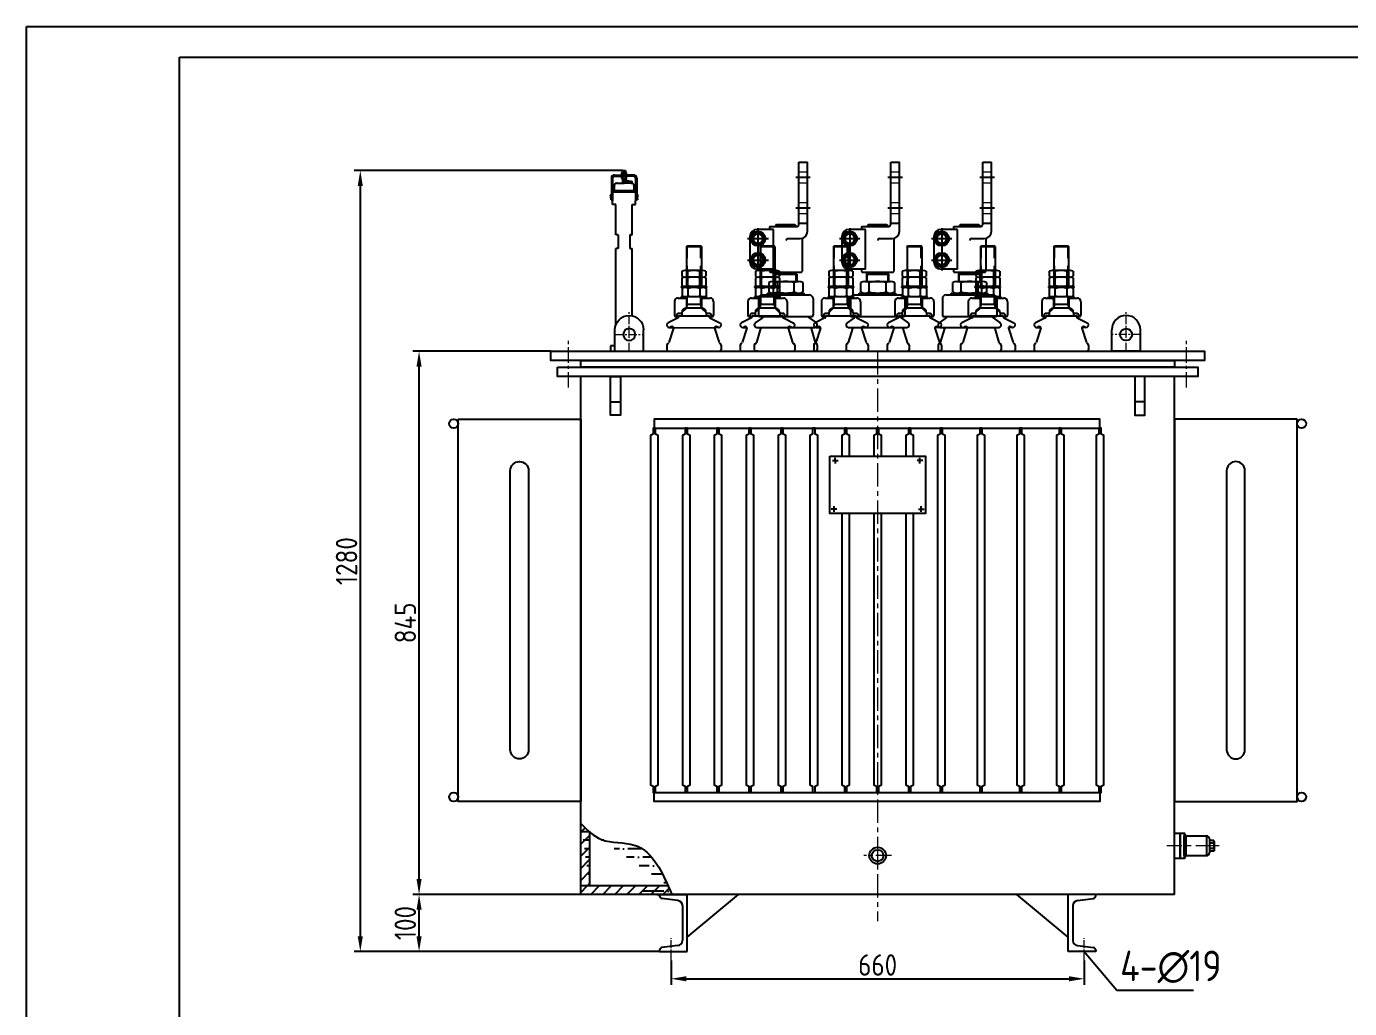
# Model space of a CAD drawing. Header units: millimetres. Extents: x 14511 to 18711, y -172 to 2798.
# Drawn here: x 14511 to 16672, y 1195 to 2798 of the extents above; entities that cross this region are included whole.
import ezdxf

# ---------------------------------------------------------------- set-up
doc = ezdxf.new("R2010")
doc.units = ezdxf.units.MM
for name, pattern in [('ACAD_ISO02W100', [15, 12, -3]), ('CENTER2', [1.125, 0.75, -0.125, 0.125, -0.125]), ('CENTERX2', [101.6, 63.5, -12.7, 12.7, -12.7]), ('DASHDOT', [25.4, 12.7, -6.35, 0, -6.35]), ('HIDDEN', [9.525, 6.35, -3.175])]:
    doc.linetypes.add(name, pattern=pattern)
doc.layers.get('0').update_dxf_attribs({"color": 1, "linetype": 'DASHDOT'})
for name, color, linetype in [('1', 4, 'Continuous'), ('2', 3, 'Continuous'), ('3', 6, 'HIDDEN'), ('中心线', 1, 'CENTER2'), ('细线', 1, 'Continuous')]:
    doc.layers.add(name, color=color, linetype=linetype)
for name, color, linetype, lineweight in [('点画线1', 4, 'CENTERX2', 20), ('粗实线', 7, 'Continuous', 25), ('细实线', 3, 'Continuous', 35), ('虚线', 5, 'ACAD_ISO02W100', 18)]:
    doc.layers.add(name, color=color, linetype=linetype, lineweight=lineweight)
doc.styles.get("Standard").update_dxf_attribs({"font": 'gbenor.shx', "bigfont": 'gbcbig.shx'})
doc.dimstyles.new('1-2', dxfattribs={"dimscale": 2, "dimtxt": 3.5, "dimasz": 2, "dimexe": 1, "dimexo": 0, "dimgap": 1, "dimtad": 1, "dimtoh": 1, "dimdec": 1, "dimdsep": 46, "dimtxsty": 'Standard', "dimcen": 0, "dimclrd": 256, "dimclre": 256, "dimclrt": 3, "dimadec": 1, "dimazin": 0, "dimtfac": 1, "dimtdec": 1, "dimtmove": 0, "dimatfit": 3, "dimfxl": 1, "dimtzin": 0, "dimarcsym": 0})
pattern_1 = [(45, (35147.195, 59378.356), (-9.8109298, 9.8109298), [])]

# ---------------------------------------------------------------- blocks, each defined once
blk = doc.blocks.new('887')
at = {"layer": '1'}
for p, q in [((-19720.7, -55935.3), (-15820.7, -55935.3)), ((-19720.7, -58805.3), (-19720.7, -55935.3))]:
    blk.add_line(p, q, dxfattribs=at)
at = {"layer": '2'}
for p, q in [((-19970.7, -58855.3), (-19970.7, -55885.3)), ((-19970.7, -55885.3), (-15770.7, -55885.3))]:
    blk.add_line(p, q, dxfattribs=at)
blk = doc.blocks.new('A$C750122E4')
at = {"layer": '1'}
for p, q in [((0, 0), (0, 32.1)), ((42.9, 0), (42.9, 32.1)), ((42.9, 0), (0, 0))]:
    blk.add_line(p, q, dxfattribs=at)
blk.add_circle((21.4, 25), 8.93, dxfattribs=at)
blk.add_arc((21.4, 32.1), 21.4, 0, 180, dxfattribs=at)
at = {"layer": '点画线1', "color": 1, "ltscale": 0.2}
for p, q in [((21.4, 0), (21.4, 60.4)), ((42.9, 25), (0, 25))]:
    blk.add_line(p, q, dxfattribs=at)
blk = doc.blocks.new('*D2408')
at = {"layer": '2', "lineweight": -2}
for p, q in [((15563.5, 1273.3), (15563.5, 1233.5)), ((16238.5, 1273.3), (16238.5, 1233.5)), ((15588.5, 1243.5), (16213.5, 1243.5))]:
    blk.add_line(p, q, dxfattribs=at)
at = {"layer": '2', "linetype": 'ByBlock'}
for points in [[(15588.5, 1247.7), (15588.5, 1239.3), (15563.5, 1243.5)], [(16213.5, 1239.3), (16213.5, 1247.7), (16238.5, 1243.5)]]:
    blk.add_solid(points, dxfattribs=at)
at = {"layer": 'Defpoints', "color": 0, "linetype": 'ByBlock'}
for p in [(15563.5, 1273.3), (16238.5, 1273.3), (16238.5, 1243.5)]:
    blk.add_point(p, dxfattribs=at)
at = {"layer": '2', "color": 3, "linetype": 'ByBlock', "insert": (15901, 1266), "char_height": 35, "attachment_point": 5}
blk.add_mtext('{{\\C2;660}}', dxfattribs=at)
blk = doc.blocks.new('*D2411')
at = {"layer": '2', "lineweight": -2}
for p, q in [((15416, 1381.2), (15141.9, 1381.2)), ((15151.9, 1312.8), (15151.9, 1356.2)), ((15544.8, 1287.8), (15141.9, 1287.8))]:
    blk.add_line(p, q, dxfattribs=at)
at = {"layer": '2', "linetype": 'ByBlock'}
for points in [[(15156, 1356.2), (15147.7, 1356.2), (15151.9, 1381.2)], [(15147.7, 1312.8), (15156, 1312.8), (15151.9, 1287.8)]]:
    blk.add_solid(points, dxfattribs=at)
at = {"layer": 'Defpoints', "color": 0, "linetype": 'ByBlock'}
for p in [(15151.9, 1381.2), (15416, 1381.2), (15544.8, 1287.8)]:
    blk.add_point(p, dxfattribs=at)
at = {"layer": '2', "color": 3, "linetype": 'ByBlock', "insert": (15129.4, 1334.5), "char_height": 35, "attachment_point": 5, "rotation": 90}
blk.add_mtext('{\\C2;100}', dxfattribs=at)
blk = doc.blocks.new('*D2412')
at = {"layer": '2', "lineweight": -2}
for p, q in [((15367, 2267.8), (15141.9, 2267.8)), ((15151.9, 1406.2), (15151.9, 2242.8)), ((15416, 1381.2), (15141.9, 1381.2))]:
    blk.add_line(p, q, dxfattribs=at)
at = {"layer": '2', "linetype": 'ByBlock'}
for points in [[(15156, 2242.8), (15147.7, 2242.8), (15151.9, 2267.8)], [(15147.7, 1406.2), (15156, 1406.2), (15151.9, 1381.2)]]:
    blk.add_solid(points, dxfattribs=at)
at = {"layer": 'Defpoints', "color": 0, "linetype": 'ByBlock'}
for p in [(15151.9, 2267.8), (15367, 2267.8), (15416, 1381.2)]:
    blk.add_point(p, dxfattribs=at)
at = {"layer": '2', "color": 3, "linetype": 'ByBlock', "insert": (15129.4, 1824.5), "char_height": 35, "attachment_point": 5, "rotation": 90}
blk.add_mtext('{\\C2;845}', dxfattribs=at)
blk = doc.blocks.new('*D2413')
at = {"layer": '2', "lineweight": -2}
for p, q in [((15484.4, 2562.8), (15045.9, 2562.8)), ((15055.9, 2537.8), (15055.9, 1312.8)), ((15544.8, 1287.8), (15045.9, 1287.8))]:
    blk.add_line(p, q, dxfattribs=at)
at = {"layer": '2', "linetype": 'ByBlock'}
for points in [[(15060, 2537.8), (15051.7, 2537.8), (15055.9, 2562.8)], [(15051.7, 1312.8), (15060, 1312.8), (15055.9, 1287.8)]]:
    blk.add_solid(points, dxfattribs=at)
at = {"layer": 'Defpoints', "color": 0, "linetype": 'ByBlock'}
for p in [(15484.4, 2562.8), (15055.9, 1287.8), (15544.8, 1287.8)]:
    blk.add_point(p, dxfattribs=at)
at = {"layer": '2', "color": 3, "linetype": 'ByBlock', "insert": (15033.4, 1925.3), "char_height": 35, "attachment_point": 5, "rotation": 90}
blk.add_mtext('{\\C2;1280}', dxfattribs=at)
blk = doc.blocks.new('A$C43780781')
at = {"layer": '细线', "color": 4, "linetype": 'ByBlock', "lineweight": -3, "ltscale": 0.5}
for p, q in [((18.4, 36.8), (15.6, 41.4)), ((15.6, 4.6), (15.6, 36.8)), ((18.4, 36.8), (18.4, 4.6)), ((18.4, 36.8), (52.4, 36.8)), ((52.4, 36.8), (52.4, 4.6)), ((52.4, 36.8), (52.4, 36.8)), ((57, 32.2), (57, 9.2)), ((57, 29.2), (57, 12.1)), ((64.2, 29.2), (57, 29.2)), ((64.2, 25), (57, 25)), ((65, 27.8), (64.2, 29.2)), ((65, 27.8), (65, 13.6)), ((18.4, 4.6), (15.6, 0)), ((18.4, 4.6), (52.4, 4.6)), ((52.4, 4.6), (52.4, 4.6)), ((64.2, 16.4), (57, 16.4)), ((64.2, 12.1), (57, 12.1)), ((65, 13.6), (64.2, 12.1))]:
    blk.add_line(p, q, dxfattribs=at)
for points in [[(0, 41.4), (9.2, 41.4), (9.2, 0), (0, 0)], [(9.2, 41.4), (15.6, 41.4), (15.6, 0), (9.2, 0)]]:
    blk.add_lwpolyline(points, close=True, dxfattribs=at)
for centre, radius, start, end in [((52.4, 32.2), 4.6, 0, 90), ((62.1, 27), 2.9, 315.2396, 31.2667), ((53.7, 20.7), 11.3, 337.7807, 22.2193), ((52.4, 9.2), 4.6, 270, 0), ((62.1, 14.4), 2.9, 328.7333, 44.7604)]:
    blk.add_arc(centre, radius, start, end, dxfattribs=at)
blk = doc.blocks.new('800z')
at = {"layer": '细实线'}
h = blk.add_hatch(dxfattribs=at)
h.set_pattern_fill('ANSI31', color=256, scale=0.5, angle=90)
h.set_pattern_definition([(135, (-21533.9647, -10616.9166), (-1.122532015, -1.122532015), [])])
h.paths.add_polyline_path([(11050.6, -344.8), (11050.6, -346.8), (11059.1, -346.8), (11059.1, -344.8)])
h.paths.add_polyline_path([(11084.1, -344.8), (11084.1, -346.8), (11092.6, -346.8), (11092.6, -344.8)])
at = {"layer": '3', "ltscale": 4}
for p, q in [((11060.6, -319.8), (11060.6, -261.8)), ((11082.6, -319.8), (11082.6, -261.8)), ((11060.6, -356.8), (11060.6, -344.8)), ((11082.6, -356.8), (11082.6, -344.8)), ((11059.6, -363.3), (11059.1, -363.3)), ((11059.6, -356.8), (11083.6, -356.8)), ((11084.1, -363.3), (11083.6, -363.3))]:
    blk.add_line(p, q, dxfattribs=at)
for centre, start, end in [((11047.6, -356.8), 337.3801, 0), ((11095.6, -356.8), 180, 202.6199)]:
    blk.add_arc(centre, 13, start, end, dxfattribs=at)
at = {"layer": '粗实线'}
for p, q in [((11059.6, -262.8), (11060.6, -261.8)), ((11059.6, -262.8), (11059.6, -319.8)), ((11059.6, -262.8), (11083.6, -262.8)), ((11060.6, -261.8), (11082.6, -261.8)), ((11083.6, -262.8), (11082.6, -261.8)), ((11083.6, -262.8), (11083.6, -319.8)), ((11086.2, -301.9), (11056.8, -301.9)), ((11051.9, -303.2), (11051.9, -311.4)), ((11051.9, -314.1), (11051.9, -326.4)), ((11086.2, -312.8), (11056.8, -312.8)), ((11059.6, -319.8), (11059.6, -329.8)), ((11061.7, -311.4), (11061.7, -303.2)), ((11061.7, -326.4), (11061.7, -314.1)), ((11081.3, -311.4), (11081.3, -303.2)), ((11081.3, -326.4), (11081.3, -314.1)), ((11083.6, -319.8), (11083.6, -329.8)), ((11091.1, -303.2), (11091.1, -311.4)), ((11091.1, -314.1), (11091.1, -326.4)), ((11092.5, -327.8), (11050.5, -327.8)), ((11092.5, -327.8), (11050.5, -327.8)), ((11092.6, -344.8), (11050.6, -344.8)), ((11050.6, -346.8), (11050.6, -344.8)), ((11052, -331.1), (11052, -343.4)), ((11086.3, -329.8), (11056.9, -329.8)), ((11059.1, -346.8), (11059.1, -344.8)), ((11061.8, -343.4), (11061.8, -331.1)), ((11081.4, -343.4), (11081.4, -331.1)), ((11084.1, -346.8), (11084.1, -344.8)), ((11091.2, -331.1), (11091.2, -343.4)), ((11092.5, -329.8), (11092.5, -327.8)), ((11092.6, -346.8), (11092.6, -344.8)), ((11045.6, -346.8), (11059.6, -346.8)), ((11059.1, -363.3), (11050.6, -371.8)), ((11059.1, -348.8), (11059.1, -363.3)), ((11083.6, -346.8), (11097.6, -346.8)), ((11084.1, -348.8), (11084.1, -363.3)), ((11084.1, -363.3), (11092.6, -371.8)), ((11045.5, -379.3), (11029.3, -387.2)), ((11041.6, -376.8), (11046.6, -376.8)), ((11043.6, -373.8), (11043.6, -374.8)), ((11045.6, -371.8), (11051.6, -371.8)), ((11046.6, -376.8), (11046.6, -377.5)), ((11047.6, -375.8), (11095.6, -375.8)), ((11051.6, -371.1), (11051.6, -377.1)), ((11083.6, -375.8), (11095.6, -375.8)), ((11091.6, -371.1), (11091.6, -377.1)), ((11091.6, -371.8), (11097.6, -371.8)), ((11096.6, -376.8), (11096.6, -377.5)), ((11096.6, -376.8), (11101.6, -376.8)), ((11097.7, -379.3), (11113.8, -387.2)), ((11099.6, -373.8), (11099.6, -374.8)), ((11038, -395.9), (11030.5, -419.7)), ((11031.1, -394.8), (11037.9, -394.8)), ((11105.2, -395.9), (11112.7, -419.7)), ((11112.1, -394.8), (11105.3, -394.8)), ((11027.1, -423.8), (11027.1, -431.3)), ((11116.1, -423.8), (11116.1, -431.3)), ((11029.6, -433.8), (11113.6, -433.8))]:
    blk.add_line(p, q, dxfattribs=at)
at = {"layer": '粗实线', "ltscale": 0.25}
for p, q in [((11039.6, -352.8), (11039.6, -374.8)), ((11103.6, -352.8), (11103.6, -374.8))]:
    blk.add_line(p, q, dxfattribs=at)
at = {"layer": '粗实线'}
for centre, radius, start, end in [((11056.8, -311.7), 9.81, 60, 120), ((11071.5, -339.2), 37.3, 74.7385, 105.2615), ((11086.2, -311.7), 9.81, 60, 120), ((11056.8, -302.9), 9.81, 240, 300), ((11056.8, -322.6), 9.81, 60, 120), ((11071.5, -275.5), 37.3, 254.7385, 285.2615), ((11071.5, -350), 37.3, 74.7385, 105.2615), ((11086.2, -302.9), 9.81, 240, 300), ((11086.2, -322.6), 9.81, 60, 120), ((11056.8, -317.9), 9.81, 240, 300), ((11056.9, -339.6), 9.81, 60, 120), ((11056.9, -334.9), 9.81, 240, 300), ((11071.5, -290.5), 37.3, 254.7385, 285.2615), ((11071.6, -367), 37.3, 74.7385, 105.2615), ((11071.6, -307.5), 37.3, 254.7385, 285.2615), ((11086.2, -317.9), 9.81, 240, 300), ((11086.3, -339.6), 9.81, 60, 120), ((11086.3, -334.9), 9.81, 240, 300), ((11045.6, -352.8), 6, 90, 180), ((11059.6, -371.1), 8, 90, 180), ((11057.1, -348.8), 2, 0, 90), ((11083.6, -371.1), 8, 0, 90), ((11086.1, -348.8), 2, 90, 180), ((11097.6, -352.8), 6, 0, 90), ((11031.1, -390.8), 4, 115.9725, 304.0558), ((11041.6, -374.8), 2, 180, 0), ((11044.6, -377.5), 2, 295.9725, 0), ((11047.6, -376.8), 1, 90, 180), ((11095.6, -376.8), 1, 0, 90), ((11098.6, -377.5), 2, 180, 244.0275), ((11097.6, -373.8), 2, 0, 90), ((11101.6, -374.8), 2, 180, 0), ((11112.1, -390.8), 4, 235.9442, 64.0275), ((11035.3, -397), 3.5, 49.4584, 124.0558), ((11036.6, -395.5), 1.5, 342.5, 49.4584), ((11106.6, -395.5), 1.5, 130.5416, 197.5), ((11107.9, -397), 3.5, 55.9442, 130.5416), ((11029.6, -423.8), 2.5, 107.0526, 180), ((11029.6, -431.3), 2.5, 180, 270), ((11028.1, -419), 2.5, 287.0526, 342.5), ((11115.1, -419), 2.5, 197.5, 252.9474), ((11113.6, -431.3), 2.5, 270, 0), ((11113.6, -423.8), 2.5, 0, 72.9474)]:
    blk.add_arc(centre, radius, start, end, dxfattribs=at)
at = {"layer": '粗实线', "ltscale": 0.25}
blk.add_arc((11045.6, -373.8), 2, 90, 180, dxfattribs=at)
at = {"layer": '细实线'}
for p, q in [((11060.6, -329.8), (11060.6, -319.8)), ((11082.6, -329.8), (11082.6, -319.8))]:
    blk.add_line(p, q, dxfattribs=at)
at = {"layer": '细线', "color": 4, "linetype": 'ByBlock', "lineweight": -3}
for p, q in [((11050.5, -327.8), (11050.5, -329.8)), ((11092.5, -329.8), (11050.5, -329.8)), ((11059.6, -363.1), (11084.1, -363.1))]:
    blk.add_line(p, q, dxfattribs=at)
blk = doc.blocks.new('1600c')
at = {"layer": '中心线'}
for p, q in [((13537.5, -288.8), (13561.5, -288.8)), ((13537.5, -338.8), (13561.5, -338.8)), ((13458.5, -388.8), (13492.5, -388.8)), ((13475.5, -371.8), (13475.5, -440.8)), ((13458.5, -423.8), (13492.5, -423.8))]:
    blk.add_line(p, q, dxfattribs=at)
at = {"layer": '粗实线'}
for p, q in [((13542.5, -365.8), (13542.5, -263.8)), ((13542.5, -263.8), (13556.5, -263.8)), ((13556.5, -376.8), (13556.5, -263.8)), ((13506, -365.8), (13504.5, -367.3)), ((13504.5, -368.8), (13504.5, -367.3)), ((13504.5, -367.3), (13537.5, -367.3)), ((13506, -365.8), (13536, -365.8)), ((13536, -365.8), (13537.5, -367.3)), ((13537.5, -368.8), (13537.5, -367.3)), ((13542.5, -363.8), (13556.5, -363.8)), ((13462.5, -385.8), (13462.5, -426.8)), ((13501.1, -373.8), (13474.5, -373.8)), ((13494.5, -369.8), (13495.5, -368.8)), ((13494.5, -369.8), (13494.5, -373.8)), ((13495.5, -368.8), (13539.5, -368.8)), ((13501.1, -438.8), (13501.1, -373.8)), ((13524, -388.8), (13544.5, -388.8)), ((13547.5, -390.5), (13547.5, -442.8)), ((13501.1, -438.8), (13474.5, -438.8)), ((13494.5, -438.8), (13494.5, -442.8)), ((13494.5, -442.8), (13495.5, -443.8)), ((13495.5, -443.8), (13546.5, -443.8)), ((13503, -446.8), (13504, -445.8)), ((13503, -446.8), (13539, -446.8)), ((13503, -446.8), (13503, -458.8)), ((13504, -445.8), (13538, -445.8)), ((13504, -458.8), (13504, -445.8)), ((13504.5, -445.8), (13504.5, -443.8)), ((13537.5, -445.8), (13537.5, -443.8)), ((13538, -458.8), (13538, -445.8)), ((13539, -446.8), (13538, -445.8)), ((13539, -446.8), (13539, -458.8)), ((13546.5, -443.8), (13547.5, -442.8)), ((13493.3, -460.6), (13493.3, -475.9)), ((13500.3, -458.8), (13541.8, -458.8)), ((13507.2, -475.9), (13507.2, -460.6)), ((13534.9, -475.9), (13534.9, -460.6)), ((13548.8, -460.6), (13548.8, -475.9)), ((13482.5, -480.8), (13545.9, -480.8)), ((13491, -480.8), (13491, -477.8)), ((13491, -477.8), (13551, -477.8)), ((13502, -480.8), (13502, -477.8)), ((13539, -480.8), (13559.5, -480.8)), ((13540, -480.8), (13540, -477.8)), ((13551, -480.8), (13551, -477.8)), ((13482.7, -518.4), (13471.2, -526.5)), ((13478.5, -515.8), (13478.5, -515.8)), ((13478.5, -515.8), (13563.5, -515.8)), ((13483.5, -515.8), (13483.5, -516.7)), ((13558.5, -515.8), (13558.5, -516.7)), ((13558.5, -515.8), (13563.5, -515.8)), ((13559.4, -518.4), (13570.9, -526.5)), ((13479.9, -535.6), (13473.1, -558.7)), ((13473.5, -533.8), (13479.8, -533.8)), ((13474.4, -533.8), (13568.5, -533.8)), ((13562.2, -535.6), (13569, -558.7)), ((13469.5, -562.8), (13469.5, -570.3)), ((13475.5, -572.8), (13472, -572.8)), ((13472, -572.8), (13570, -572.8)), ((13566.5, -572.8), (13570, -572.8)), ((13572.5, -562.8), (13572.5, -570.3))]:
    blk.add_line(p, q, dxfattribs=at)
at = {"layer": '粗实线', "ltscale": 0.25}
for p, q in [((13476.5, -486.8), (13476.5, -513.8)), ((13565.5, -486.8), (13565.5, -513.8))]:
    blk.add_line(p, q, dxfattribs=at)
at = {"layer": '粗实线'}
for points in [[(13485.9, -388.8), (13480.7, -379.8), (13470.4, -379.8), (13465.2, -388.8), (13470.4, -397.8), (13480.7, -397.8)], [(13485.9, -423.8), (13480.7, -414.8), (13470.4, -414.8), (13465.2, -423.8), (13470.4, -432.8), (13480.7, -432.8)]]:
    blk.add_lwpolyline(points, close=True, dxfattribs=at)
for centre, radius in [((13475.5, -388.8), 12), ((13475.5, -388.8), 8), ((13475.5, -423.8), 12), ((13475.5, -423.8), 8)]:
    blk.add_circle(centre, radius, dxfattribs=at)
for centre, radius, start, end in [((13539.5, -365.8), 3, 270, 0), ((13474.5, -385.8), 12, 90, 180), ((13524, -391.8), 3, 90, 180), ((13544.5, -376.8), 12, 270, 0), ((13550.5, -390.5), 3, 113.5782, 180), ((13474.5, -426.8), 12, 180, 270), ((13500.3, -472.6), 13.9, 60, 120), ((13521, -511.4), 52.6, 74.7385, 105.2615), ((13541.8, -472.6), 13.9, 60, 120), ((13482.5, -486.8), 6, 90, 180), ((13500.3, -463.9), 13.9, 240, 300), ((13521, -425.1), 52.6, 254.7385, 285.2615), ((13541.8, -463.9), 13.9, 240, 300), ((13559.5, -486.8), 6, 0, 90), ((13478.5, -513.8), 2, 180, 270), ((13481.5, -516.7), 2, 305.3572, 0), ((13560.5, -516.7), 2, 180, 234.6428), ((13563.5, -513.8), 2, 270, 0), ((13473.5, -529.8), 4, 125.3572, 270), ((13477.5, -534.9), 2.5, 343.5, 26.7046), ((13564.5, -534.9), 2.5, 153.2954, 196.5), ((13568.5, -529.8), 4, 270, 54.6428), ((13472, -562.8), 2.5, 105.4224, 180), ((13470.7, -557.9), 2.5, 285.4224, 343.5), ((13571.4, -557.9), 2.5, 196.5, 254.5776), ((13570, -562.8), 2.5, 0, 74.5776), ((13472, -570.3), 2.5, 180, 270), ((13570, -570.3), 2.5, 270, 0)]:
    blk.add_arc(centre, radius, start, end, dxfattribs=at)
at = {"layer": '虚线'}
for p, q in [((13542.5, -279.8), (13556.5, -279.8)), ((13542.5, -297.8), (13556.5, -297.8)), ((13542.5, -329.8), (13556.5, -329.8)), ((13542.5, -347.8), (13556.5, -347.8))]:
    blk.add_line(p, q, dxfattribs=at)

msp = doc.modelspace()

# ---------------------------------------------------------------- hatches: boundary and pattern name
at = {"layer": '细线', "linetype": 'ByBlock', "lineweight": -3, "ltscale": 0.5}
h = msp.add_hatch(dxfattribs=at)
h.set_pattern_fill('ANSI31', color=3, scale=4.37, style=0)
h.set_pattern_definition(pattern_1)
edge = h.paths.add_edge_path()
edge.add_spline(control_points=[(15430.53, 1483.02), (15428.38, 1484.85), (15426.28, 1486.78), (15424.2, 1488.76)], knot_values=[10.1815393, 10.1815393, 10.1815393, 10.1815393, 17.8384274, 17.8384274, 17.8384274, 17.8384274], degree=3, periodic=0)
edge.add_spline(control_points=[(15424.2, 1488.76), (15421.44, 1491.39), (15418.72, 1494.12), (15416, 1496.85)], knot_values=[0, 0, 0, 0, 10.1815393, 10.1815393, 10.1815393, 10.1815393], degree=3, periodic=0)
edge.add_line((15416, 1496.85), (15416, 1395.74))
edge.add_line((15416, 1395.74), (15430.53, 1395.74))
edge.add_line((15430.53, 1395.74), (15430.53, 1483.02))
h = msp.add_hatch(dxfattribs=at)
h.set_pattern_fill('ANSI36', color=1, scale=4.37, angle=135, style=0)
h.set_pattern_definition([(180, (39468.555, 59424.455), (-24.2808125, -13.87475), [34.686875, -6.937375, 0, -6.937375])])
edge = h.paths.add_edge_path()
edge.add_spline(control_points=[(15416, 1496.85), (15426.37, 1486.44), (15450.06, 1462.63), (15525.58, 1471.43), (15549.4, 1416.76), (15564.88, 1381.21)], knot_values=[0, 0, 0, 0, 42.4257238, 96.9733153, 198.3442509, 198.3442509, 198.3442509, 198.3442509], degree=3, periodic=0)
edge.add_line((15416, 1395.74), (15558.48, 1395.74))
edge.add_line((15430.53, 1483.02), (15430.53, 1395.74))
h = msp.add_hatch(dxfattribs=at)
h.set_pattern_fill('ANSI31', color=3, scale=4.37, style=0)
h.set_pattern_definition(pattern_1)
edge = h.paths.add_edge_path()
edge.add_line((15416, 1395.74), (15558.48, 1395.74))
edge.add_line((15416, 1381.21), (15416, 1395.74))
edge.add_line((16385.96, 1381.21), (15416, 1381.21))
edge.add_spline(control_points=[(15558.48, 1395.74), (15560.64, 1390.95), (15562.76, 1386.08), (15564.88, 1381.21)], knot_values=[168.8492039, 168.8492039, 168.8492039, 168.8492039, 181.5508017, 181.5508017, 181.5508017, 181.5508017], degree=3, periodic=0)

# ---------------------------------------------------------------- linework, layer by layer
at = {"color": 1, "ltscale": 2}
for p, q in [((15483.96, 2546.62), (15489.59, 2546.62)), ((15486.73, 2543.85), (15486.73, 2549.48))]:
    msp.add_line(p, q, dxfattribs=at)
for p, q in [((15827.2, 2089.38), (15836.54, 2089.5)), ((15831.93, 2084.77), (15831.81, 2094.11)), ((15974.76, 2089.38), (15965.42, 2089.5)), ((15970.03, 2084.77), (15970.15, 2094.11)), ((15834.43, 2010.25), (15825.08, 2010.25)), ((15829.76, 2005.58), (15829.76, 2014.92)), ((15967.53, 2010.25), (15976.88, 2010.25)), ((15972.2, 2005.58), (15972.2, 2014.92))]:
    msp.add_line(p, q)
at = {"layer": '1'}
for p, q in [((15466.05, 2550.38), (15466.05, 2517.99)), ((15467.93, 2550.85), (15467.93, 2523.15)), ((15470.74, 2553.67), (15484.42, 2553.67)), ((15471.21, 2555.54), (15486.77, 2555.54)), ((15482.39, 2559.5), (15490.81, 2559.5)), ((15490.81, 2559.5), (15482.39, 2559.5)), ((15482.39, 2559.5), (15482.39, 2556.41)), ((15482.39, 2556.41), (15490.81, 2556.41)), ((15482.39, 2553.19), (15482.39, 2550.1)), ((15490.81, 2553.19), (15482.39, 2553.19)), ((15482.93, 2556.41), (15482.93, 2555.54)), ((15484.35, 2559.5), (15484.35, 2556.41)), ((15484.35, 2553.19), (15484.35, 2550.1)), ((15484.42, 2562.82), (15489.12, 2562.82)), ((15484.42, 2562.82), (15484.42, 2559.5)), ((15484.42, 2555.54), (15484.42, 2553.19)), ((15486.12, 2556.41), (15486.78, 2555.54)), ((15486.77, 2556.41), (15487.43, 2555.54)), ((15503.45, 2555.54), (15486.77, 2555.54)), ((15489.12, 2562.82), (15489.12, 2559.5)), ((15489.12, 2555.54), (15489.12, 2553.19)), ((15502.8, 2553.67), (15489.12, 2553.67)), ((15489.19, 2559.5), (15489.19, 2556.41)), ((15489.19, 2553.19), (15489.19, 2550.1)), ((15490.47, 2556.41), (15490.47, 2555.54)), ((15490.81, 2556.41), (15490.81, 2559.5)), ((15490.81, 2550.1), (15490.81, 2553.19)), ((15505.62, 2550.85), (15505.62, 2523.15)), ((15507.49, 2550.38), (15507.49, 2517.99)), ((15467.93, 2530.2), (15505.62, 2530.2)), ((15469.34, 2531.13), (15469.34, 2530.2)), ((15470.74, 2538.64), (15470.74, 2532.54)), ((15474.5, 2542.4), (15486.77, 2542.4)), ((15482.39, 2550.1), (15490.81, 2550.1)), ((15483.96, 2550), (15483.96, 2542.4)), ((15483.96, 2550), (15489.59, 2550)), ((15499.04, 2542.4), (15486.77, 2542.4)), ((15489.59, 2550), (15489.59, 2544.34)), ((15489.59, 2547.13), (15498.79, 2545.18)), ((15489.59, 2544.34), (15489.59, 2542.4)), ((15489.59, 2544.34), (15498.41, 2542.44)), ((15502.8, 2538.64), (15502.8, 2532.54)), ((15504.21, 2531.13), (15504.21, 2530.2)), ((15464.02, 2521.05), (15464.99, 2521.05)), ((15464.99, 2520.48), (15464.03, 2520.48)), ((15464.99, 2521.05), (15464.99, 2520.48)), ((15465.11, 2517.05), (15465.11, 2515.17)), ((15467.93, 2528.32), (15505.62, 2528.32)), ((15467.93, 2526.44), (15467.93, 2517.99)), ((15467.93, 2518.46), (15467.93, 2517.99)), ((15467.93, 2517.99), (15467.93, 2513.3)), ((15467.93, 2507.66), (15467.93, 2513.3)), ((15473.56, 2507.66), (15467.93, 2507.66)), ((15473.56, 2457.9), (15473.56, 2507.66)), ((15499.98, 2478.02), (15499.98, 2507.66)), ((15499.98, 2507.66), (15505.62, 2507.66)), ((15505.62, 2526.44), (15505.62, 2517.99)), ((15505.62, 2518.46), (15505.62, 2517.99)), ((15505.62, 2517.99), (15505.62, 2513.3)), ((15505.62, 2507.66), (15505.62, 2513.3)), ((15508.43, 2517.05), (15508.43, 2515.17)), ((15509.52, 2521.05), (15508.55, 2521.05)), ((15508.55, 2521.05), (15508.55, 2520.48)), ((15508.55, 2520.48), (15509.52, 2520.48)), ((15499.98, 2457.9), (15499.98, 2478.02)), ((15477.32, 2457.9), (15473.56, 2457.9)), ((15477.32, 2457.9), (15473.56, 2457.9)), ((15477.32, 2457.9), (15477.32, 2435.37)), ((15496.23, 2457.9), (15496.23, 2435.37)), ((15496.23, 2457.9), (15499.98, 2457.9)), ((15499.98, 2457.9), (15496.23, 2457.9)), ((15473.56, 2312.1), (15473.56, 2435.37)), ((15477.32, 2435.37), (15473.56, 2435.37)), ((15496.23, 2435.37), (15499.98, 2435.37)), ((15499.98, 2419.6), (15499.98, 2435.37)), ((15499.98, 2325.85), (15499.98, 2419.6)), ((15464.64, 2276.58), (15464.64, 2267.84)), ((15471.7, 2276.58), (15464.64, 2276.58)), ((15471.7, 2267.84), (15518.51, 2267.84)), ((15540.13, 1381.21), (15589.63, 1381.21)), ((15544.8, 1378.83), (15544.8, 1381.21)), ((15574.43, 1371.35), (15548.58, 1374.65)), ((15582, 1362.98), (15582, 1306.04)), ((15589.63, 1287.81), (15589.63, 1381.21)), ((15589.63, 1311.41), (15673.7, 1381.21)), ((16212.33, 1311.41), (16128.26, 1381.21)), ((16212.33, 1287.81), (16212.33, 1381.21)), ((16261.83, 1381.21), (16212.33, 1381.21)), ((16219.96, 1362.98), (16219.96, 1306.04)), ((16227.53, 1371.35), (16253.38, 1374.65)), ((16257.16, 1378.83), (16257.16, 1381.21)), ((15574.43, 1297.67), (15548.58, 1294.37)), ((16227.53, 1297.67), (16253.38, 1294.37)), ((15544.8, 1290.19), (15544.8, 1287.81)), ((15544.8, 1287.81), (15589.63, 1287.81)), ((16257.16, 1287.81), (16212.33, 1287.81)), ((16257.16, 1290.19), (16257.16, 1287.81))]:
    msp.add_line(p, q, dxfattribs=at)
for points in [[(15534.2, 2132.37), (15529.8, 2130.12), (15529.8, 1560.12), (15534.2, 1557.87), (15534.2, 1547.77), (15538.02, 1547.77), (15538.02, 1557.87), (15542.41, 1560.12), (15542.41, 2130.12), (15538.02, 2132.37), (15538.02, 2142.46), (15534.2, 2142.46)], [(15586.32, 2132.37), (15581.93, 2130.12), (15581.93, 1560.12), (15586.32, 1557.87), (15586.32, 1547.77), (15590.15, 1547.77), (15590.15, 1557.87), (15594.54, 1560.12), (15594.54, 2130.12), (15590.15, 2132.37), (15590.15, 2142.46), (15586.32, 2142.46)], [(15638.45, 2132.37), (15634.05, 2130.12), (15634.05, 1560.12), (15638.45, 1557.87), (15638.45, 1547.77), (15642.27, 1547.77), (15642.27, 1557.87), (15646.66, 1560.12), (15646.66, 2130.12), (15642.27, 2132.37), (15642.27, 2142.46), (15638.45, 2142.46)], [(15690.57, 2132.37), (15686.18, 2130.12), (15686.18, 1560.12), (15690.57, 1557.87), (15690.57, 1547.77), (15694.4, 1547.77), (15694.4, 1557.87), (15698.79, 1560.12), (15698.79, 2130.12), (15694.4, 2132.37), (15694.4, 2142.46), (15690.57, 2142.46)], [(15742.69, 2132.37), (15738.3, 2130.12), (15738.3, 1560.12), (15742.69, 1557.87), (15742.69, 1547.77), (15746.52, 1547.77), (15746.52, 1557.87), (15750.91, 1560.12), (15750.91, 2130.12), (15746.52, 2132.37), (15746.52, 2142.46), (15742.69, 2142.46)], [(15794.82, 2132.37), (15790.43, 2130.12), (15790.43, 1560.12), (15794.82, 1557.87), (15794.82, 1547.77), (15798.64, 1547.77), (15798.64, 1557.87), (15803.04, 1560.12), (15803.04, 2130.12), (15798.64, 2132.37), (15798.64, 2142.46), (15794.82, 2142.46)], [(16003.32, 2132.37), (15998.92, 2130.12), (15998.92, 1560.12), (16003.32, 1557.87), (16003.32, 1547.77), (16007.14, 1547.77), (16007.14, 1557.87), (16011.53, 1560.12), (16011.53, 2130.12), (16007.14, 2132.37), (16007.14, 2142.46), (16003.32, 2142.46)], [(16262.25, 2132.37), (16257.86, 2130.12), (16257.86, 1560.12), (16262.25, 1557.87), (16262.25, 1547.77), (16266.08, 1547.77), (16266.08, 1557.87), (16270.47, 1560.12), (16270.47, 2130.12), (16266.08, 2132.37), (16266.08, 2142.46), (16262.25, 2142.46)]]:
    msp.add_lwpolyline(points, close=True, dxfattribs=at)
for points in [[(15855.16, 2096.69), (15855.16, 2130.12), (15850.77, 2132.37), (15850.77, 2142.46), (15846.94, 2142.46), (15846.94, 2132.37), (15842.55, 2130.12), (15842.55, 2096.69)], [(15907.29, 2096.69), (15907.29, 2130.12), (15902.89, 2132.37), (15902.89, 2142.46), (15899.07, 2142.46), (15899.07, 2132.37), (15894.67, 2130.12), (15894.67, 2096.69)], [(15959.41, 2096.69), (15959.41, 2130.12), (15955.02, 2132.37), (15955.02, 2142.46), (15951.19, 2142.46), (15951.19, 2132.37), (15946.8, 2130.12), (15946.8, 2096.69)], [(16076.27, 2085.12), (16076.27, 2130.12), (16071.88, 2132.37), (16071.88, 2142.46), (16068.05, 2142.46), (16068.05, 2132.37), (16063.66, 2130.12), (16063.66, 2085.12)], [(16141, 2085.12), (16141, 2130.12), (16136.61, 2132.37), (16136.61, 2142.46), (16132.78, 2142.46), (16132.78, 2132.37), (16128.39, 2130.12), (16128.39, 2085.12)], [(16205.74, 2085.12), (16205.74, 2130.12), (16201.35, 2132.37), (16201.35, 2142.46), (16197.52, 2142.46), (16197.52, 2132.37), (16193.13, 2130.12), (16193.13, 2085.12)], [(16063.66, 2085.12), (16063.66, 1560.12), (16068.05, 1557.87), (16068.05, 1547.77), (16071.88, 1547.77), (16071.88, 1557.87), (16076.27, 1560.12), (16076.27, 2085.12)], [(16128.39, 2085.12), (16128.39, 1560.12), (16132.78, 1557.87), (16132.78, 1547.77), (16136.61, 1547.77), (16136.61, 1557.87), (16141, 1560.12), (16141, 2085.12)], [(16193.13, 2085.12), (16193.13, 1560.12), (16197.52, 1557.87), (16197.52, 1547.77), (16201.35, 1547.77), (16201.35, 1557.87), (16205.74, 1560.12), (16205.74, 2085.12)], [(15842.55, 2003.28), (15842.55, 1560.12), (15846.94, 1557.87), (15846.94, 1547.77), (15850.77, 1547.77), (15850.77, 1557.87), (15855.16, 1560.12), (15855.16, 2003.28)], [(15894.67, 2003.28), (15894.67, 1560.12), (15899.07, 1557.87), (15899.07, 1547.77), (15902.89, 1547.77), (15902.89, 1557.87), (15907.29, 1560.12), (15907.29, 2003.28)], [(15946.8, 2003.28), (15946.8, 1560.12), (15951.19, 1557.87), (15951.19, 1547.77), (15955.02, 1547.77), (15955.02, 1557.87), (15959.41, 1560.12), (15959.41, 2003.28)]]:
    msp.add_lwpolyline(points, dxfattribs=at)
for centre, radius in [((15486.77, 2546.62), 1.88), ((15900.98, 1444.53), 9.45)]:
    msp.add_circle(centre, radius, dxfattribs=at)
for centre, radius, start, end in [((15471.21, 2550.38), 5.16, 90, 180), ((15470.74, 2550.85), 2.82, 90, 180), ((15502.33, 2550.38), 5.16, 0, 90), ((15502.8, 2550.85), 2.82, 0, 90), ((15469.34, 2532.54), 1.41, 270, 0), ((15474.5, 2538.64), 3.76, 90, 180), ((15498.79, 2543.78), 1.4, 254.03979, 90), ((15499.04, 2538.64), 3.76, 0, 90), ((15504.21, 2532.54), 1.41, 180, 270), ((15467.78, 2520.93), 3.75, 117.37603, 178.22784), ((15467.78, 2520.93), 3.75, 186.89575, 241.42823), ((15465.11, 2517.99), 2.82, 270, 0), ((15465.11, 2517.99), 0.939, 270, 0), ((15508.43, 2517.99), 2.82, 180, 270), ((15505.77, 2520.93), 3.75, 1.77216, 62.62397), ((15508.43, 2517.99), 0.939, 180, 270), ((15505.77, 2520.93), 3.75, 298.57177, 353.10425), ((15549, 1378.83), 4.2, 180, 264.28941), ((15573.59, 1362.98), 8.41, 0, 84.28941), ((16228.37, 1362.98), 8.41, 95.71059, 180), ((16252.96, 1378.83), 4.2, 275.71059, 0), ((15573.59, 1306.04), 8.41, 275.71059, 0), ((16228.37, 1306.04), 8.41, 180, 264.28941), ((15549, 1290.19), 4.2, 95.71059, 180), ((16252.96, 1290.19), 4.2, 0, 84.28941)]:
    msp.add_arc(centre, radius, start, end, dxfattribs=at)
at = {"layer": '2'}
for p, q in [((15484.35, 2555.54), (15484.35, 2553.67)), ((15484.89, 2562.82), (15484.89, 2559.5)), ((15484.89, 2555.54), (15484.89, 2553.19)), ((15488.65, 2562.82), (15488.65, 2559.5)), ((15488.65, 2555.54), (15488.65, 2553.19)), ((15489.19, 2555.54), (15489.19, 2553.67))]:
    msp.add_line(p, q, dxfattribs=at)
at = {"layer": '点画线1', "color": 1, "ltscale": 0.4}
for p, q in [((15396.24, 2208.47), (15396.24, 2288.3)), ((16405.72, 2208.47), (16405.72, 2288.3)), ((15900.98, 1466.88), (15900.98, 1422.18)), ((15923.33, 1444.53), (15878.63, 1444.53))]:
    msp.add_line(p, q, dxfattribs=at)
at = {"layer": '点画线1', "color": 1, "ltscale": 0.6}
for p, q in [((15900.98, 2267.84), (15900.98, 1337.49)), ((16459, 1460.58), (16373.35, 1460.58))]:
    msp.add_line(p, q, dxfattribs=at)
at = {"layer": '点画线1', "color": 1, "ltscale": 0.2}
for p, q in [((15563.48, 1273.29), (15563.48, 1309.69)), ((16238.48, 1273.29), (16238.48, 1309.69))]:
    msp.add_line(p, q, dxfattribs=at)
at = {"layer": '细线', "color": 4, "linetype": 'ByBlock', "lineweight": -3}
for p, q in [((15567.42, 2306.56), (15635.98, 2306.15)), ((16238.48, 1287.81), (16291.56, 1224.65)), ((16291.56, 1224.65), (16417.01, 1224.65))]:
    msp.add_line(p, q, dxfattribs=at)
at = {"layer": '细线', "color": 4, "linetype": 'ByBlock', "lineweight": -3, "ltscale": 0.5}
for p, q in [((15686.43, 2267.84), (15769.26, 2267.84)), ((15416, 1395.74), (15416, 2226.74)), ((16385.96, 1381.21), (16385.96, 2226.74)), ((15464.33, 2185.13), (15480.88, 2185.13)), ((16337.63, 2185.13), (16321.08, 2185.13)), ((15430.53, 1483.02), (15430.53, 1395.74)), ((15416, 1395.74), (15558.48, 1395.74)), ((15416, 1381.21), (15416, 1395.74)), ((15416, 1395.74), (15430.53, 1395.74)), ((16385.96, 1381.21), (15416, 1381.21))]:
    msp.add_line(p, q, dxfattribs=at)
for points in [[(15366.97, 2267.84), (16434.99, 2267.84), (16434.99, 2252.9), (15366.97, 2252.9)], [(15416, 2252.9), (16385.96, 2252.9), (16385.96, 2241.69), (15416, 2241.69)], [(15377.89, 2241.69), (16424.07, 2241.69), (16424.07, 2226.74), (15377.89, 2226.74)], [(15464.33, 2226.78), (15480.88, 2226.7), (15480.88, 2163.79), (15464.33, 2163.79)], [(16337.62, 2226.78), (16321.08, 2226.7), (16321.08, 2163.79), (16337.62, 2163.79)], [(15215.81, 2157.1), (15416, 2157.1), (15416, 1533.14), (15215.81, 1533.14)], [(15536.11, 2142.46), (16264.17, 2142.46), (16264.17, 2157.1), (15536.11, 2157.1)], [(16586.15, 2157.1), (16385.96, 2157.1), (16385.96, 1533.14), (16586.15, 1533.14)], [(15822.79, 2096.69), (15979.17, 2096.69), (15979.17, 2003.28), (15822.79, 2003.28)], [(15536.11, 1547.77), (16264.17, 1547.77), (16264.17, 1533.14), (15536.11, 1533.14)]]:
    msp.add_lwpolyline(points, close=True, dxfattribs=at)
for points in [[(15315.9, 2087.79), (15315.9, 2087.79, -0.4142136), (15330.87, 2072.83), (15330.87, 1617.4, -0.4142136), (15315.9, 1602.44), (15315.9, 1602.44, -0.4142136), (15300.94, 1617.4), (15300.94, 2072.83, -0.4142136)], [(16486.06, 2087.79), (16486.06, 2087.79, 0.4142136), (16471.09, 2072.83), (16471.09, 1617.4, 0.4142136), (16486.06, 1602.44), (16486.06, 1602.44, 0.4142136), (16501.02, 1617.4), (16501.02, 2072.83, 0.4142136)]]:
    msp.add_lwpolyline(points, format="xyb", close=True, dxfattribs=at)
for centre, radius in [((15208.49, 2149.78), 7.32), ((16593.47, 2149.78), 7.32), ((15208.49, 1540.45), 7.32), ((16593.47, 1540.45), 7.32), ((15900.98, 1444.53), 13.64)]:
    msp.add_circle(centre, radius, dxfattribs=at)
at = {"layer": '细线', "color": 3, "linetype": 'ByBlock', "lineweight": -3, "ltscale": 0.5}
msp.add_spline([(15416, 1496.85), (15449.63, 1470.99), (15503.4, 1461.82), (15564.88, 1381.21)], degree=3, dxfattribs=at)

# ---------------------------------------------------------------- block references
at = {"layer": '细线', "color": 4, "linetype": 'ByBlock', "lineweight": -3}
for name, p in [('887', (34481.29, 58683.32)), ('1600c', (2229.93, 2840.6)), ('1600c', (2379.93, 2840.6)), ('1600c', (2530.18, 2840.6)), ('800z', (4529.39, 2701.6)), ('800z', (4649.39, 2701.6)), ('800z', (4769.39, 2701.6)), ('800z', (4889.39, 2701.6)), ('800z', (5009.39, 2701.6)), ('800z', (5129.39, 2701.6))]:
    msp.add_blockref(name, p, dxfattribs=at)
at = {"layer": '细线', "color": 4, "linetype": 'ByBlock', "lineweight": -3, "ltscale": 0.5}
for name, p, xscale, yscale, zscale in [('A$C750122E4', (15518.51, 2267.84), -1.092499999998836, 1.092499999998836, 1.0925), ('A$C750122E4', (16283.45, 2267.84), 1.092499999998836, 1.092499999998836, 1.0925), ('A$C43780781', (16385.96, 1439.95), 0.9975000000049477, 0.9975000000013097, 0.9974999999999999)]:
    msp.add_blockref(name, p, dxfattribs=dict(at, xscale=xscale, yscale=yscale, zscale=zscale))

# ---------------------------------------------------------------- texts
at = {"layer": '细线', "color": 4, "linetype": 'ByBlock', "lineweight": -3, "insert": (16297.14, 1289.55), "char_height": 50, "width": 140.158, "attachment_point": 1}
msp.add_mtext('4-∅19', dxfattribs=at)

# ---------------------------------------------------------------- dimensions: what is measured, and where the dimension line sits
at = {"layer": '2', "color": 4}
for base, p1, p2, text, picture, middle in [((15055.87, 1287.81), (15484.42, 2562.82), (15544.8, 1287.81), '{\\C2;1280}', '*D2413', (15033.37, 1925.31)), ((15151.87, 2267.84), (15416, 1381.21), (15366.97, 2267.84), '{\\C2;845}', '*D2412', (15129.37, 1824.53)), ((15151.87, 1381.21), (15544.8, 1287.81), (15416, 1381.21), '{\\C2;100}', '*D2411', (15129.37, 1334.51))]:
    dim = msp.add_linear_dim(base=base, p1=p1, p2=p2, angle=90, text=text, dimstyle='1-2', override={"dimscale": 10, "dimasz": 2.5, "dimgap": 0.5, "dimtxsty": 'Standard'}, dxfattribs=at)
    dim.commit()
    dim.dimension.update_dxf_attribs({"geometry": picture, "text_midpoint": middle})
dim = msp.add_linear_dim(base=(16238.48, 1243.5), p1=(15563.48, 1273.29), p2=(16238.48, 1273.29), text='{{\\C2;660}}', dimstyle='1-2', override={"dimscale": 10, "dimasz": 2.5, "dimgap": 0.5, "dimtxsty": 'Standard'}, dxfattribs=at)
dim.commit()
dim.dimension.update_dxf_attribs({"geometry": '*D2408', "text_midpoint": (15900.98, 1266)})

doc.saveas('drawing.dxf')
